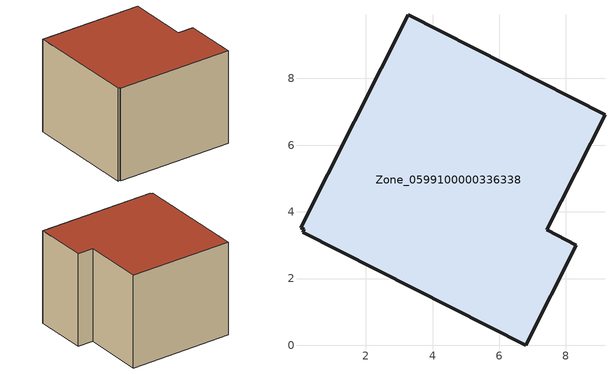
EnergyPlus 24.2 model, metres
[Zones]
Zone_0599100000336338
 floor ground (C_G): 0.15,3.47 0.04,3.53 3.28,9.91 9.17,6.91 7.42,3.46 8.31,3 6.79,0 0.11,3.39 z0
 wall outside (C_F): 0.11,3.39 6.79,0 8.31,3 7.42,3.46 9.17,6.91 3.28,9.91 0.04,3.53 0.15,3.47 0.11,3.39 z0:5.93
 roof outside (C_R): 0.15,3.47 0.11,3.39 6.79,0 8.31,3 7.42,3.46 9.17,6.91 3.28,9.91 0.04,3.53 z5.93
[BUILDING]
Pand.0599100000336338: North Axis=0; Terrain=City; Loads Convergence Tolerance Value=0.04; Temperature Convergence Tolerance Value=0.4; Solar Distribution=FullExterior; Maximum Number of Warmup Days=25; Minimum Number of Warmup Days=1
[Site:Location]
Rotterdam.The.Hague.AP_ZH_NLD Design_Conditions: Latitude=51.96; Longitude=4.45; Time Zone=1; Elevation=-4.5
[SITE:GROUNDTEMPERATURE:BUILDINGSURFACE]
18, 18, 18, 18, 18, 18, 18, 18, 18, 18, 18, 18
[MATERIAL] Thermal Absorptance=0.9; Solar Absorptance=0.7; Visible Absorptance=0.7
Name | Roughness | Thickness | Conductivity | Density | Specific Heat
G.TI.1975-1991 | MediumSmooth | 0.15 | 0.288461 | 540 | 1210
F.TI.1975-1991 | Rough | 0.3 | 0.230769 | 1920 | 840
R.TI.1975-1991 | MediumRough | 0.2 | 0.153846 | 1500 | 1000
[CONSTRUCTION]
C_G: G.TI.1975-1991
C_F: F.TI.1975-1991
C_R: R.TI.1975-1991
[ZONE]
Zone_0599100000336338: Type=1; Multiplier=1; Ceiling Height=Autocalculate; Volume=Autocalculate; Floor Area=autocalculate; Part of Total Floor Area=Yes
[ZONEINFILTRATION:DESIGNFLOWRATE]
Infil_Zone_0599100000336338: Zone or ZoneList or Space or SpaceList=Zone_0599100000336338; Schedule=AlwaysOn; Design Flow Rate Calculation Method=Flow/Area; Flow Rate per Floor Area=0.003; Constant Term Coefficient=1; Temperature Term Coefficient=0; Velocity Term Coefficient=0; Velocity Squared Term Coefficient=0
[HVACTEMPLATE:ZONE:IDEALLOADSAIRSYSTEM]
Zone_0599100000336338: Maximum Heating Supply Air Temperature=50; Minimum Cooling Supply Air Temperature=13; Maximum Heating Supply Air Humidity Ratio=0.0156; Minimum Cooling Supply Air Humidity Ratio=0.0077; Heating Limit=NoLimit; Cooling Limit=NoLimit; Dehumidification Control Type=ConstantSensibleHeatRatio; Cooling Sensible Heat Ratio=0.7; Dehumidification Setpoint=60; Humidification Control Type=None; Humidification Setpoint=30; Outdoor Air Method=None; Outdoor Air Flow Rate per Person=0.00944; Outdoor Air Flow Rate per Zone Floor Area=0; Outdoor Air Flow Rate per Zone=0; Demand Controlled Ventilation Type=None; Outdoor Air Economizer Type=NoEconomizer; Heat Recovery Type=None; Sensible Heat Recovery Effectiveness=0.7; Latent Heat Recovery Effectiveness=0.65
[ZONECONTROL:THERMOSTAT]
ThermostatControl_Zone_0599100000336338: Zone or ZoneList=Zone_0599100000336338; Control Type Schedule=DualSetpointControlType; Control 1=Thermostat_Zone_0599100000336338; Temperature Difference Between Cutout And Setpoint=0
[THERMOSTATSETPOINT:DUALSETPOINT]
Thermostat_Zone_0599100000336338: Heating Setpoint Temperature Schedule=HeatingSetpoint_Zone_0599100000336338; Cooling Setpoint Temperature Schedule=CoolingSetpoint_Zone_0599100000336338
[SCHEDULE:COMPACT]
HeatingSetpoint_Zone_0599100000336338: Through: 12/31, For: AllDays, Until: 24:00, 21
CoolingSetpoint_Zone_0599100000336338: Through: 12/31, For: AllDays, Until: 24:00, 24
DualSetpointControlType: Through: 12/31, For: AllDays, Until: 24:00, 4
AlwaysOn: Through: 12/31, For: AllDays, Until: 24:00, 1
